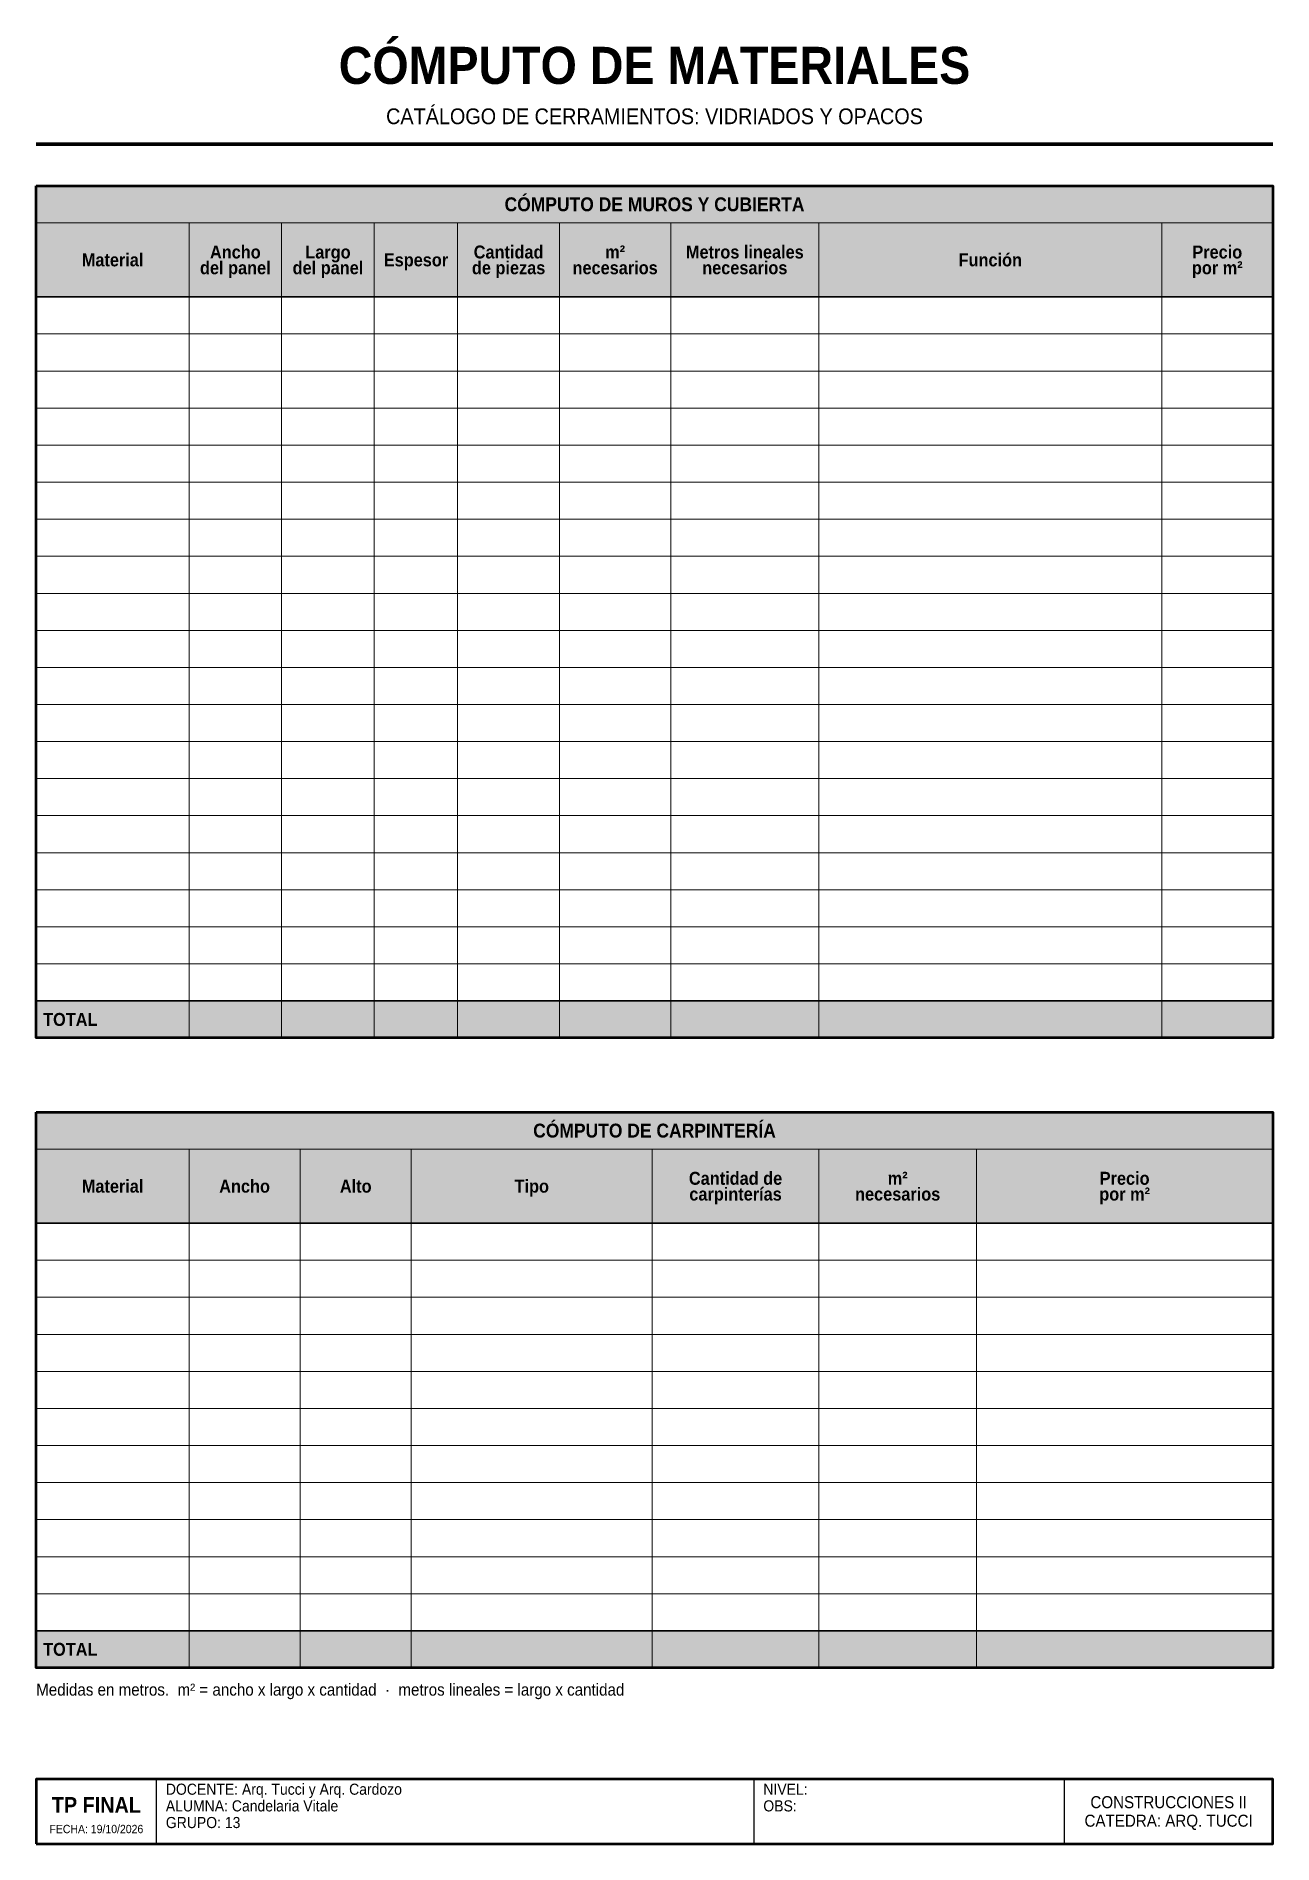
# Model space of a CAD drawing. Header units: millimetres. Extents: x 15 to 282, y 12 to 402.
import ezdxf
from ezdxf.enums import TextEntityAlignment as Align

# ---------------------------------------------------------------- set-up
doc = ezdxf.new("R2010")
doc.units = ezdxf.units.MM
for name, color, linetype in [('0-MARCO', 7, 'Continuous'), ('3-TABLAS', 7, 'Continuous'), ('3-TEXTOS', 7, 'Continuous'), ('3-TITULOS', 7, 'Continuous')]:
    doc.layers.add(name, color=color, linetype=linetype)
doc.styles.add('ARIAL', font='arial.ttf')
doc.styles.add('ARIAL-NEGRITA', font='arialbd.ttf')

msp = doc.modelspace()

# ---------------------------------------------------------------- hatches: boundary and pattern name
at = {"layer": '3-TABLAS', "true_color": 0xe8e8e8}
h = msp.add_hatch(color=254, dxfattribs=at)
h.dxf.hatch_style = 1
h.paths.add_polyline_path([(15, 346), (282, 346), (282, 370), (15, 370)])
h = msp.add_hatch(color=254, dxfattribs=at)
h.dxf.hatch_style = 1
h.paths.add_polyline_path([(15, 186), (282, 186), (282, 194), (15, 194)])
h = msp.add_hatch(color=254, dxfattribs=at)
h.dxf.hatch_style = 1
h.paths.add_polyline_path([(15, 146), (282, 146), (282, 170), (15, 170)])
h = msp.add_hatch(color=254, dxfattribs=at)
h.dxf.hatch_style = 1
h.paths.add_polyline_path([(15, 50), (282, 50), (282, 58), (15, 58)])

# ---------------------------------------------------------------- linework, layer by layer
at = {"layer": '0-MARCO', "lineweight": 50}
msp.add_lwpolyline([(15, 12), (282, 12), (282, 26), (15, 26)], close=True, dxfattribs=at)
at = {"layer": '0-MARCO', "lineweight": 25}
for points in [[(41, 12), (41, 26)], [(170, 12), (170, 26)], [(237, 12), (237, 26)]]:
    msp.add_lwpolyline(points, dxfattribs=at)
at = {"layer": '3-TABLAS', "lineweight": 50}
for points in [[(15, 370), (282, 370), (282, 186), (15, 186)], [(15, 170), (282, 170), (282, 50), (15, 50)]]:
    msp.add_lwpolyline(points, close=True, dxfattribs=at)
at = {"layer": '3-TABLAS', "lineweight": 18}
for points in [[(15, 362), (282, 362)], [(15, 162), (282, 162)]]:
    msp.add_lwpolyline(points, dxfattribs=at)
at = {"layer": '3-TABLAS', "lineweight": 13}
for points in [[(48, 362), (48, 186)], [(68, 362), (68, 186)], [(88, 362), (88, 186)], [(106, 362), (106, 186)], [(128, 362), (128, 186)], [(152, 362), (152, 186)], [(184, 362), (184, 186)], [(258, 362), (258, 186)], [(15, 338), (282, 338)], [(15, 330), (282, 330)], [(15, 322), (282, 322)], [(15, 314), (282, 314)], [(15, 306), (282, 306)], [(15, 298), (282, 298)], [(15, 290), (282, 290)], [(15, 282), (282, 282)], [(15, 274), (282, 274)], [(15, 266), (282, 266)], [(15, 258), (282, 258)], [(15, 250), (282, 250)], [(15, 242), (282, 242)], [(15, 234), (282, 234)], [(15, 226), (282, 226)], [(15, 218), (282, 218)], [(15, 210), (282, 210)], [(15, 202), (282, 202)], [(48, 162), (48, 50)], [(72, 162), (72, 50)], [(96, 162), (96, 50)], [(148, 162), (148, 50)], [(184, 162), (184, 50)], [(218, 162), (218, 50)], [(15, 138), (282, 138)], [(15, 130), (282, 130)], [(15, 122), (282, 122)], [(15, 114), (282, 114)], [(15, 106), (282, 106)], [(15, 98), (282, 98)], [(15, 90), (282, 90)], [(15, 82), (282, 82)], [(15, 74), (282, 74)], [(15, 66), (282, 66)]]:
    msp.add_lwpolyline(points, dxfattribs=at)
at = {"layer": '3-TABLAS', "lineweight": 35}
for points in [[(15, 346), (282, 346)], [(15, 194), (282, 194)], [(15, 186), (282, 186)], [(15, 146), (282, 146)], [(15, 58), (282, 58)], [(15, 50), (282, 50)]]:
    msp.add_lwpolyline(points, dxfattribs=at)
at = {"layer": '3-TITULOS', "lineweight": 70}
msp.add_lwpolyline([(15, 379), (282, 379)], dxfattribs=at)

# ---------------------------------------------------------------- texts
at = {"layer": '3-TABLAS', "style": 'ARIAL-NEGRITA', "width": 0.9}
for s, height, p in [('CÓMPUTO DE MUROS Y CUBIERTA', 3, (148.5, 366)), ('Material', 2.8, (31.5, 354)), ('Ancho', 2.8, (58, 355.7)), ('Largo', 2.8, (78, 355.7)), ('Espesor', 2.8, (97, 354)), ('Cantidad', 2.8, (117, 355.7)), ('m²', 2.8, (140, 355.7)), ('Metros lineales', 2.8, (168, 355.7)), ('Función', 2.8, (221, 354)), ('Precio', 2.8, (270, 355.7)), ('del panel', 2.8, (58, 352.3)), ('del panel', 2.8, (78, 352.3)), ('de piezas', 2.8, (117, 352.3)), ('necesarios', 2.8, (140, 352.3)), ('necesarios', 2.8, (168, 352.3)), ('por m²', 2.8, (270, 352.3)), ('CÓMPUTO DE CARPINTERÍA', 3, (148.5, 166)), ('Cantidad de', 2.8, (166, 155.7)), ('m²', 2.8, (201, 155.7)), ('Precio', 2.8, (250, 155.7)), ('Material', 2.8, (31.5, 154)), ('Ancho', 2.8, (60, 154)), ('Alto', 2.8, (84, 154)), ('Tipo', 2.8, (122, 154)), ('carpinterías', 2.8, (166, 152.3)), ('necesarios', 2.8, (201, 152.3)), ('por m²', 2.8, (250, 152.3))]:
    msp.add_text(s, height=height, dxfattribs=at).set_placement(p, align=Align.MIDDLE_CENTER)
for p in [(16.5, 190), (16.5, 54)]:
    msp.add_text('TOTAL', height=2.8, dxfattribs=at).set_placement(p, align=Align.MIDDLE_LEFT)
at = {"layer": '3-TEXTOS', "style": 'ARIAL', "width": 0.9}
for s, height, p in [('Medidas en metros.  m² = ancho x largo x cantidad  ·  metros lineales = largo x cantidad', 2.6, (15, 44)), ('DOCENTE: Arq. Tucci y Arq. Cardozo', 2.4, (43, 22.6)), ('NIVEL:', 2.4, (172, 22.6)), ('ALUMNA: Candelaria Vitale', 2.4, (43, 19)), ('OBS:', 2.4, (172, 19)), ('GRUPO: 13', 2.4, (43, 15.4))]:
    msp.add_text(s, height=height, dxfattribs=at).set_placement(p)
for s, height, p in [('CONSTRUCCIONES II', 2.6, (259.5, 21)), ('FECHA: 19/10/2026', 1.8, (28, 15.2)), ('CATEDRA: ARQ. TUCCI', 2.6, (259.5, 17))]:
    msp.add_text(s, height=height, dxfattribs=at).set_placement(p, align=Align.MIDDLE_CENTER)
at = {"layer": '3-TITULOS', "width": 0.9}
for s, height, style, p in [('CÓMPUTO DE MATERIALES', 8, 'ARIAL-NEGRITA', (148.5, 396)), ('CATÁLOGO DE CERRAMIENTOS: VIDRIADOS Y OPACOS', 3.4, 'ARIAL', (148.5, 385)), ('TP FINAL', 3.4, 'ARIAL-NEGRITA', (28, 20.4))]:
    msp.add_text(s, height=height, dxfattribs=dict(at, style=style)).set_placement(p, align=Align.MIDDLE_CENTER)

doc.saveas('drawing.dxf')
